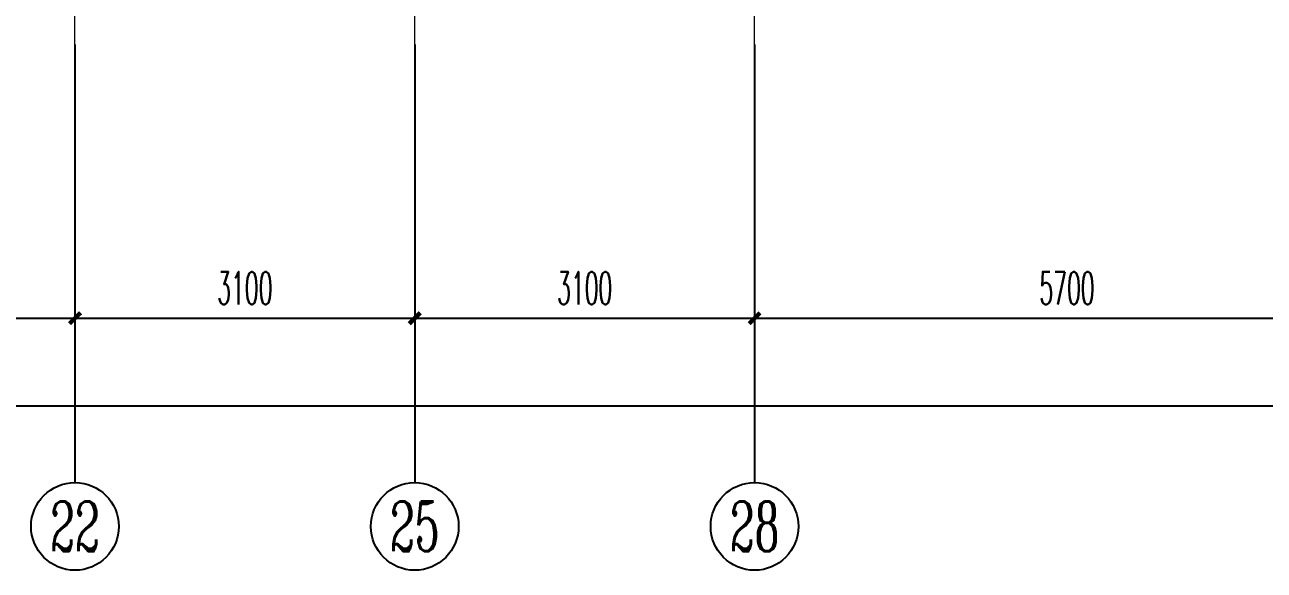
# Model space of a CAD drawing. Extents: x 27938 to 1042331, y -235042 to 1535213.
# Drawn here: x 715459 to 726767, y 589649 to 594628 of the extents above; entities that cross this region are included whole.
import ezdxf
from ezdxf.enums import TextEntityAlignment as Align

# ---------------------------------------------------------------- set-up
doc = ezdxf.new("R2010")
doc.units = 0
doc.header["$LTSCALE"] = 1000
doc.header["$MEASUREMENT"] = 0
doc.linetypes.add('DOTE', pattern=[2.42, 2, -0.2, 0.02, -0.2])
doc.layers.add('AXIS', color=3, linetype='Continuous')
doc.layers.add('AXIS_TEXT', color=4, linetype='Continuous')
doc.layers.add('DOTE', color=19, linetype='DOTE', lineweight=9)
doc.styles.add('_TCH_AXIS', font='COMPLEX', dxfattribs={"bigfont": 'GBCBIG'})
doc.styles.add('_TCH_DIM_T3', font='SIMPLEX.shx', dxfattribs={"width": 0.494118, "bigfont": 'GBCBIG.shx'})
doc.styles.add('COMPLEX', font='COMPLEX')
doc.dimstyles.new('_TCH_ARCH&&100', dxfattribs={"dimtxt": 297.5, "dimasz": 100, "dimexe": 250, "dimexo": 300, "dimgap": 126.25, "dimtad": 1, "dimdec": 0, "dimzin": 0, "dimdsep": 46, "dimtxsty": '_TCH_DIM_T3', "dimblk": 'ARCHTICK', "dimcen": 0.09, "dimclrt": 4, "dimazin": 2, "dimtfac": 1, "dimtdec": 0, "dimtix": 1, "dimtmove": 2, "dimatfit": 3, "dimfxl": 1, "dimtolj": 1, "dimtzin": 0, "dimarcsym": 0})

# ---------------------------------------------------------------- blocks, each defined once
blk = doc.blocks.new('HFTHFFGHFH')
at = {"layer": 'DOTE', "linetype": 'DOTE', "ltscale": 0.3}
for p, q in [((569817, 594449), (569817, 612949)), ((576017, 594449), (576017, 612949)), ((572917, 594449), (572917, 600249))]:
    blk.add_line(p, q, dxfattribs=at)
blk = doc.blocks.new('_ArchTick')
at = {"color": 0, "linetype": 'ByBlock', "const_width": 0.4}
blk.add_lwpolyline([(-0.5, -0.5), (0.5, 0.5)], dxfattribs=at)
blk = doc.blocks.new('*D651')
at = {"layer": 'AXIS', "color": 0, "lineweight": -2}
for p, q in [((722117, 594149), (722117, 591699)), ((727817, 594149), (727817, 591699)), ((722117, 591949), (727817, 591949))]:
    blk.add_line(p, q, dxfattribs=at)
at = {"layer": 'Defpoints', "color": 0}
for p in [(722117, 594449), (727817, 594449), (727817, 591949)]:
    blk.add_point(p, dxfattribs=at)
at = {"layer": 'AXIS', "color": 0, "lineweight": -2, "xscale": 100, "yscale": 100, "zscale": 100, "rotation": 180}
blk.add_blockref('_ArchTick', (722117, 591949), dxfattribs=at)
at = {"layer": 'AXIS', "color": 0, "lineweight": -2, "xscale": 100, "yscale": 100, "zscale": 100}
blk.add_blockref('_ArchTick', (727817, 591949), dxfattribs=at)
at = {"layer": 'AXIS', "color": 4, "insert": (724967, 592224), "char_height": 297.5, "attachment_point": 5, "style": '_TCH_DIM_T3'}
blk.add_mtext('\\A1;5700', dxfattribs=at)
blk = doc.blocks.new('*D652')
at = {"layer": 'AXIS', "color": 0, "lineweight": -2}
for p, q in [((719017, 594149), (719017, 591699)), ((722117, 594149), (722117, 591699)), ((719017, 591949), (722117, 591949))]:
    blk.add_line(p, q, dxfattribs=at)
at = {"layer": 'Defpoints', "color": 0}
for p in [(719017, 594449), (722117, 594449), (722117, 591949)]:
    blk.add_point(p, dxfattribs=at)
at = {"layer": 'AXIS', "color": 0, "lineweight": -2, "xscale": 100, "yscale": 100, "zscale": 100, "rotation": 180}
blk.add_blockref('_ArchTick', (719017, 591949), dxfattribs=at)
at = {"layer": 'AXIS', "color": 0, "lineweight": -2, "xscale": 100, "yscale": 100, "zscale": 100}
blk.add_blockref('_ArchTick', (722117, 591949), dxfattribs=at)
at = {"layer": 'AXIS', "color": 4, "insert": (720567, 592224), "char_height": 297.5, "attachment_point": 5, "style": '_TCH_DIM_T3'}
blk.add_mtext('\\A1;3100', dxfattribs=at)
blk = doc.blocks.new('*D653')
at = {"layer": 'AXIS', "color": 0, "lineweight": -2}
for p, q in [((715917, 594149), (715917, 591699)), ((719017, 594149), (719017, 591699)), ((715917, 591949), (719017, 591949))]:
    blk.add_line(p, q, dxfattribs=at)
at = {"layer": 'Defpoints', "color": 0}
for p in [(715917, 594449), (719017, 594449), (719017, 591949)]:
    blk.add_point(p, dxfattribs=at)
at = {"layer": 'AXIS', "color": 0, "lineweight": -2, "xscale": 100, "yscale": 100, "zscale": 100, "rotation": 180}
blk.add_blockref('_ArchTick', (715917, 591949), dxfattribs=at)
at = {"layer": 'AXIS', "color": 0, "lineweight": -2, "xscale": 100, "yscale": 100, "zscale": 100}
blk.add_blockref('_ArchTick', (719017, 591949), dxfattribs=at)
at = {"layer": 'AXIS', "color": 4, "insert": (717467, 592224), "char_height": 297.5, "attachment_point": 5, "style": '_TCH_DIM_T3'}
blk.add_mtext('\\A1;3100', dxfattribs=at)
blk = doc.blocks.new('*D654')
at = {"layer": 'AXIS', "color": 0, "lineweight": -2}
for p, q in [((710217, 594149), (710217, 591699)), ((715917, 594149), (715917, 591699)), ((710217, 591949), (715917, 591949))]:
    blk.add_line(p, q, dxfattribs=at)
at = {"layer": 'Defpoints', "color": 0}
for p in [(710217, 594449), (715917, 594449), (715917, 591949)]:
    blk.add_point(p, dxfattribs=at)
at = {"layer": 'AXIS', "color": 0, "lineweight": -2, "xscale": 100, "yscale": 100, "zscale": 100, "rotation": 180}
blk.add_blockref('_ArchTick', (710217, 591949), dxfattribs=at)
at = {"layer": 'AXIS', "color": 0, "lineweight": -2, "xscale": 100, "yscale": 100, "zscale": 100}
blk.add_blockref('_ArchTick', (715917, 591949), dxfattribs=at)
at = {"layer": 'AXIS', "color": 4, "insert": (713067, 592224), "char_height": 297.5, "attachment_point": 5, "style": '_TCH_DIM_T3'}
blk.add_mtext('\\A1;5700', dxfattribs=at)
blk = doc.blocks.new('*D706')
at = {"layer": 'AXIS', "color": 0, "lineweight": -2}
for p, q in [((682317, 594149), (682317, 590899)), ((731317, 594149), (731317, 590899)), ((682317, 591149), (731317, 591149))]:
    blk.add_line(p, q, dxfattribs=at)
at = {"layer": 'Defpoints', "color": 0}
for p in [(682317, 594449), (731317, 594449), (731317, 591149)]:
    blk.add_point(p, dxfattribs=at)
at = {"layer": 'AXIS', "color": 0, "lineweight": -2, "xscale": 100, "yscale": 100, "zscale": 100, "rotation": 180}
blk.add_blockref('_ArchTick', (682317, 591149), dxfattribs=at)
at = {"layer": 'AXIS', "color": 0, "lineweight": -2, "xscale": 100, "yscale": 100, "zscale": 100}
blk.add_blockref('_ArchTick', (731317, 591149), dxfattribs=at)
at = {"layer": 'AXIS', "color": 4, "insert": (706817, 591424), "char_height": 297.5, "attachment_point": 5, "style": '_TCH_DIM_T3'}
blk.add_mtext('\\A1;49000', dxfattribs=at)
blk = doc.blocks.new('_AXISO')
blk.add_circle((0, 0), 0.5)
at = {"layer": 'AXIS_TEXT', "style": 'COMPLEX', "width": 1.041667}
blk.add_attdef('A', text='', height=0.56, dxfattribs=at).set_placement((-0.25, -0.28), (0.25, -0.28), align=Align.FIT)

msp = doc.modelspace()

# ---------------------------------------------------------------- linework, layer by layer
at = {"layer": 'AXIS'}
for p, q in [((715916.6, 594448.8), (715916.6, 590448.8)), ((719016.6, 594448.8), (719016.6, 590448.8)), ((722116.6, 594448.8), (722116.6, 590448.8))]:
    msp.add_line(p, q, dxfattribs=at)

# ---------------------------------------------------------------- block references
msp.add_blockref('HFTHFFGHFH', (146100, 0))
ref = msp.add_blockref('_AXISO', (715916.6, 590048.8), dxfattribs=dict(at, xscale=800, yscale=800, zscale=800))
ref.add_attrib('A', '22', dxfattribs={"layer": 'AXIS_TEXT', "height": 452.55, "style": '_TCH_AXIS', "width": 0.617647}).set_placement((715690.3, 589822.5), (716142.9, 589822.5), align=Align.FIT)
ref = msp.add_blockref('_AXISO', (719016.6, 590048.8), dxfattribs=dict(at, xscale=800, yscale=800, zscale=800))
ref.add_attrib('A', '25', dxfattribs={"layer": 'AXIS_TEXT', "height": 452.55, "style": '_TCH_AXIS', "width": 0.617647}).set_placement((718790.3, 589822.5), (719242.9, 589822.5), align=Align.FIT)
ref = msp.add_blockref('_AXISO', (722116.6, 590048.8), dxfattribs=dict(at, xscale=800, yscale=800, zscale=800))
ref.add_attrib('A', '28', dxfattribs={"layer": 'AXIS_TEXT', "height": 452.55, "style": '_TCH_AXIS', "width": 0.617647}).set_placement((721890.3, 589822.5), (722342.9, 589822.5), align=Align.FIT)

# ---------------------------------------------------------------- dimensions: what is measured, and where the dimension line sits
for p1, p2, distance, picture, middle in [((682316.6, 594448.8), (731316.6, 594448.8), -3300, '*D706', (706816.6, 591423.8)), ((710216.6, 594448.8), (715916.6, 594448.8), -2500, '*D654', (713066.6, 592223.8)), ((715916.6, 594448.8), (719016.6, 594448.8), -2500, '*D653', (717466.6, 592223.8)), ((719016.6, 594448.8), (722116.6, 594448.8), -2500, '*D652', (720566.6, 592223.8)), ((722116.6, 594448.8), (727816.6, 594448.8), -2500, '*D651', (724966.6, 592223.8))]:
    dim = msp.add_aligned_dim(p1=p1, p2=p2, distance=distance, dimstyle='_TCH_ARCH&&100', dxfattribs=at)
    dim.commit()
    dim.dimension.update_dxf_attribs({"geometry": picture, "text_midpoint": middle})

doc.saveas('drawing.dxf')
